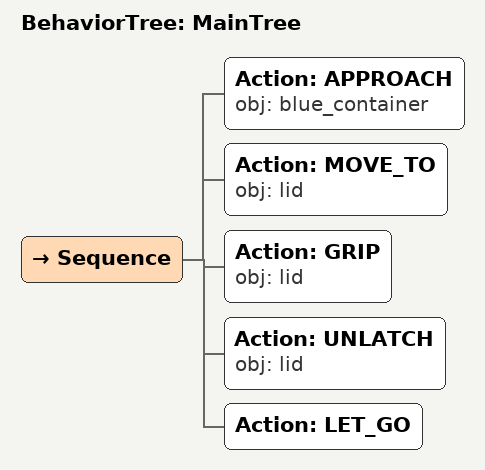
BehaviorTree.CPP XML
<root main_tree_to_execute="MainTree">
  <BehaviorTree ID="MainTree">
    <Sequence>
      <!-- Approach blue_container -->
      <Action ID="APPROACH" obj="blue_container" />
      <!-- Move to lid -->
      <Action ID="MOVE_TO" obj="lid" />
      <!-- Grip lid -->
      <Action ID="GRIP" obj="lid" />
      <!-- Unlatch lid -->
      <Action ID="UNLATCH" obj="lid" />
      <!-- Let go -->
      <Action ID="LET_GO" />
    </Sequence>
  </BehaviorTree>
</root>
